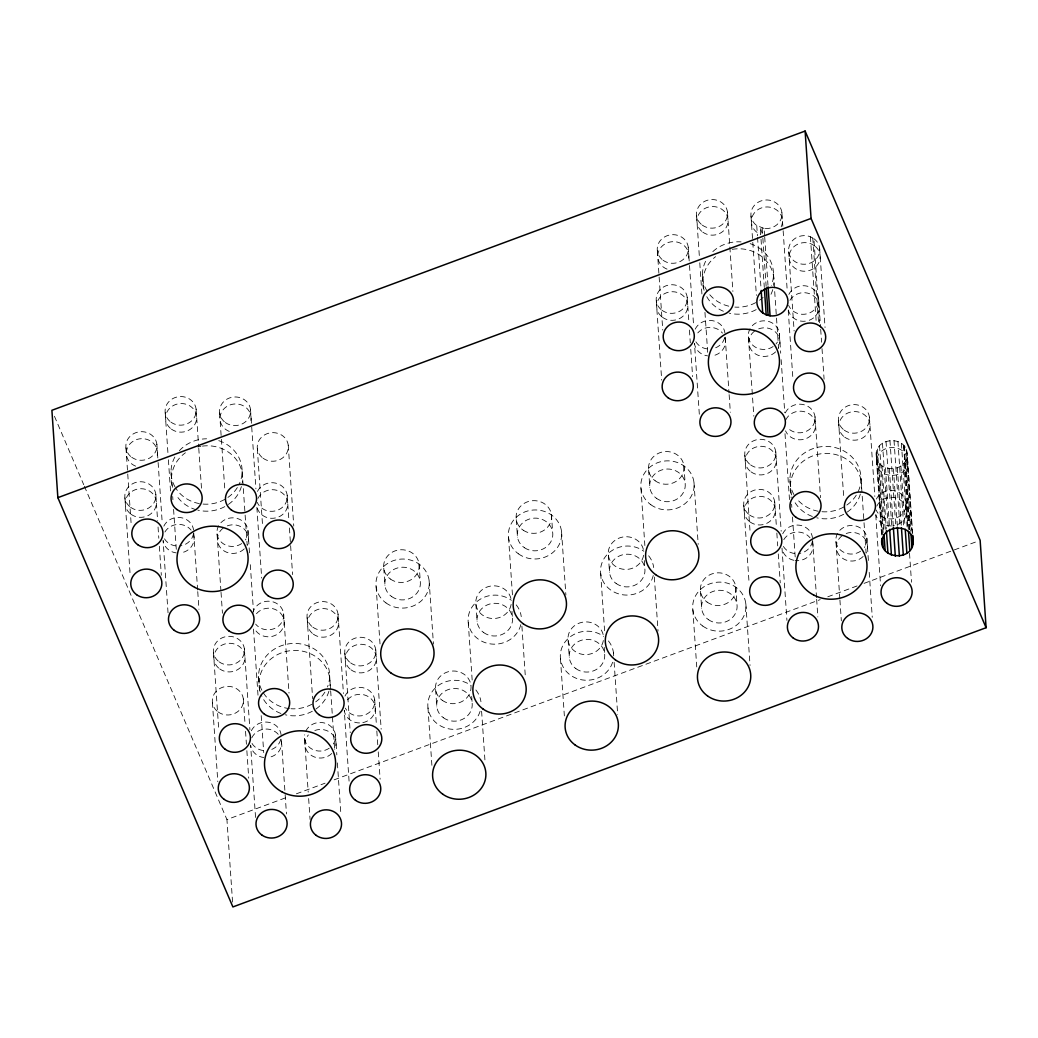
<?xml version="1.0" encoding="UTF-8"?>
<svg xmlns="http://www.w3.org/2000/svg" width="1038" height="1038" viewBox="0 0 1038 1038"><rect width="100%" height="100%" fill="white"/><g stroke="black" fill="none" stroke-linecap="round" stroke-linejoin="round"><path stroke-width="0.75" stroke-dasharray="5 3.75" d="M881.534 534.064L876.228 456.331C873.957 437.647 905.11 434.753 907.147 452.828L912.674 533.766M912.259 532.676L907.147 452.828M876.228 456.331C878.161 472.679 904.669 472.64 907.069 456.564M232.564 902.087L226.933 819.566L288.836 796.613M296.388 793.823L325.089 783.184M334.145 779.823L820.189 599.627M827.779 596.811L858.024 585.601M864.044 583.369L978.639 540.889M764.111 228.438L756.741 225.544A15.557 14.298 -3.9 0 1 758.35 202.138A15.557 14.298 -3.9 0 1 781.692 211.272A15.557 14.298 -3.9 0 1 764.111 228.438L764.591 235.418M813.883 238.662A15.557 14.298 -3.9 0 1 811.093 262.692A15.557 14.298 -3.9 0 1 788.62 250.456A15.557 14.298 -3.9 0 1 810.406 236.768L813.883 238.662L819.618 322.818M54.443 416.251L83.728 484.707M84.363 486.199L226.933 819.566M762.152 233.433L760.218 227.439L760.685 234.432L757.208 232.538A15.557 14.298 -3.9 0 1 753.964 213.465A15.557 14.298 -3.9 0 1 774.374 208.612A15.557 14.298 -3.9 0 1 781.173 226.829M909.288 529.289L903.553 445.133M906.174 449.207L911.688 530.159M905.94 460.158L910.806 531.456M904.215 445.964L909.95 530.12M903.89 445.652L909.729 531.417M903.851 463.376L908.38 529.86M906.096 502.885L907.77 527.564M909.522 553.28L911.507 582.227M901.399 443.304L907.134 527.46M900.919 465.997L905.006 526.045M897.922 441.41L903.774 527.174M897.364 467.84L901.347 526.279M894.016 440.41L899.868 526.175M893.42 468.787L897.299 525.604M889.955 440.384L895.807 526.149M889.358 468.748L893.238 525.578M886.024 441.319L891.759 525.475M885.466 467.762L889.553 527.797M882.469 443.161L888.204 527.317M881.989 465.867L886.296 529.121M879.536 445.782L885.271 529.938M879.173 463.195L883.805 531.287M877.434 449L883.169 533.156M877.201 459.951L882.287 534.466M876.306 452.594L881.937 535.154M869.416 417.146L874.826 496.475M875.761 514.991L880.587 585.73M866.86 538.008L868.443 561.078M869.208 572.327L872.27 617.338M861.034 478.765L863.914 521.128M864.031 522.737L866.107 553.28M838.496 420.649L843.803 498.383M819.631 248.186L825.041 327.528M835.94 541.512L839.82 598.342M839.924 599.951L841.351 620.854M818.58 298.256L820.591 327.749M820.695 329.357L821.577 342.216M822.018 348.651L824.094 379.194M812.793 238.065L818.645 323.83M810.406 236.768L816.257 322.533M814.999 416.744L820.526 497.682M812.637 540.409L816.543 597.654M816.647 599.263L817.853 616.935M788.711 251.702L794.122 331.031M781.899 212.505L783.041 229.139M783.145 230.747L787.31 291.847M788.244 310.362L792.954 379.493M789.918 479.491L791.164 497.734M791.605 504.157L791.825 507.374M792.474 517.028L795.212 557.211M779.343 333.367L780.706 353.218M781.147 359.654L784.754 412.709M785 433.676L789.49 499.589M773.518 274.136L776.398 316.499M776.515 318.108L778.591 348.651M764.708 237.027L767.99 285.255M762.164 227.932L762.645 234.925M762.865 238.143L766.148 286.371M775.775 451.854L781.186 531.197M761.023 239.246L764.305 287.474M782.003 548.103L786.934 620.452M756.741 225.544L757.429 235.743M757.545 237.352L761.049 288.798M774.711 501.925L776.398 526.603M776.839 533.026L777.709 545.884M778.266 553.929L780.239 582.863M750.98 216.021L752.667 240.686M752.784 242.295L756.391 295.35M748.424 336.883L753.835 416.212M744.856 455.371L750.163 533.091M727.482 212.102L732.893 291.444M743.805 505.428L749.099 583.161M745.829 603.532L750.046 665.488M725.212 337.168L729.026 393.013M729.13 394.622L730.337 412.307M735.799 587.093L736.993 604.57M702.402 274.849L703.427 289.874M704.958 312.386L707.695 352.583M696.563 215.619L699.353 256.373M699.781 262.796L701.973 294.948M688.259 247.226L689.401 263.86M689.504 265.469L693.566 324.946M699.314 414.214L694.487 343.474A15.557 14.298 -3.9 0 0 707.618 355.891M687.208 297.283L688.882 321.962M689.427 330.006L690.309 342.864M690.75 349.287L692.606 376.625M693.981 482.372L698.198 544.327M700.481 591.232L701.675 608.709M683.951 465.893L685.145 483.371M692.852 609.747L696.745 666.941M657.339 250.729L659.026 275.407M659.13 277.016L662.75 330.071M656.288 300.799L661.686 380.129M648.62 469.903L649.801 487.38M654.342 577.076L658.027 631.091M640.978 488.379L644.87 545.573M644.313 560.546L644.845 568.487M608.333 555.148L609.527 572.626M613.471 652.72L613.679 655.899M614.12 662.244L617.688 714.676M600.691 573.56L604.583 630.754M604.207 647.362L604.635 653.719M561.545 531.469L565.879 595.008M568.11 640.251L569.304 657.729M551.425 514.342L552.618 531.806M560.468 658.728L564.361 715.922M516.275 519.662L517.469 537.139M521.906 626.174L525.371 677.01M508.542 537.476L512.551 596.253M511.994 611.291L512.422 617.649M475.897 604.181L477.091 621.658M481.606 711.264L485.07 762.1M468.255 622.657L472.264 681.434M471.693 696.407L472.134 702.765M429.109 580.566L433.443 644.105M435.623 689.427L436.803 706.904M419.08 564.023L420.273 581.501M427.98 707.942L431.99 766.719M383.762 568.162L384.942 585.64M376.106 586.574L380.116 645.351M375.769 649.827L381.167 729.169M374.705 699.897L376.392 724.563M376.82 730.999L377.806 745.466M378.247 751.901L380.116 779.227M344.85 653.343L350.247 732.672M338.038 614.146L343.435 693.475M349.079 781.134L344.266 710.394A15.557 14.298 -3.9 0 0 360.095 722.941M335.482 735.008L336.831 754.86M337.376 762.904L340.775 812.741M329.643 675.777L330.564 689.193M330.668 690.802L334.833 751.888M307.118 617.649L312.633 698.6M288.253 445.198L293.767 526.097M304.562 738.524L308.208 792.137M308.649 798.559L310.077 819.462M287.189 495.256L288.875 519.934M289.42 527.966L290.51 544.042M290.627 545.651L292.599 574.598M283.621 613.743L289.018 693.086M281.532 741.599L285.048 793.045M285.152 794.654L286.462 813.948M257.333 448.701L262.627 526.37M250.521 409.517L255.919 488.846M256.853 507.361L261.68 578.101M258.527 676.491L259.669 693.125M261.2 715.636L263.717 752.615M247.965 530.379L249.535 553.449M250.301 564.698L253.48 611.317M253.506 629.067L258.099 696.589M242.126 471.135L245.02 513.499M245.124 515.108L247.213 545.651M244.384 648.867L249.911 729.805M255.556 817.451L250.612 745.102A15.557 14.298 -3.9 0 0 263.743 757.519M243.333 698.924L244.981 723.201M245.539 731.284L246.421 744.233M246.862 750.708L248.731 778.215M219.602 413.02L221.276 437.699M221.392 439.308L224.896 490.74M217.046 533.882L220.912 590.713M221.029 592.322L222.456 613.224M213.465 652.37L218.771 730.103M196.104 409.115L198.66 446.651M198.764 448.26L201.502 488.444M212.414 702.441L217.811 781.718M193.73 532.766L197.635 590.012M197.752 591.621L198.959 609.306M171.011 471.849L172.152 488.496M172.697 496.527L172.918 499.745M173.58 509.386L176.421 551.191M165.185 412.618L167.961 453.372M168.403 459.795L170.595 491.96M156.868 444.225L158.01 460.859M158.113 462.468L162.278 523.567M168.039 612.822L163.096 540.474A15.557 14.298 -3.9 0 0 176.226 552.891M155.817 494.296L157.607 520.57M158.048 527.006L158.814 538.255M159.359 546.299L161.331 575.234M125.948 447.741L127.635 472.407M127.739 474.016L131.255 525.462M124.897 497.799L130.191 575.532M480.114 711.277A26.677 24.523 -3.9 0 1 443.888 727.456A26.677 24.523 -3.9 0 1 431.587 692.489A26.677 24.523 -3.9 0 1 471.031 685.43M475.871 689.985A26.677 24.523 -3.9 0 1 480.957 701.727M653.239 575.532A26.677 24.523 -3.9 0 1 617.584 593.541A26.677 24.523 -3.9 0 1 604.064 558.587A26.677 24.523 -3.9 0 1 643.832 551.217M648.659 555.784A26.677 24.523 -3.9 0 1 653.693 567.552M643.586 555.278A17.789 16.349 -3.9 0 1 616.222 566.839A17.789 16.349 -3.9 0 1 616.676 539.254A17.789 16.349 -3.9 0 1 643.651 551.009M520.804 624.629A26.677 24.523 -3.9 0 1 485.148 642.639A26.677 24.523 -3.9 0 1 471.628 607.684A26.677 24.523 -3.9 0 1 511.397 600.314M516.223 604.882A26.677 24.523 -3.9 0 1 521.258 616.65M511.137 604.44A17.789 16.349 -3.9 0 1 483.721 615.897A17.789 16.349 -3.9 0 1 484.305 588.312A17.789 16.349 -3.9 0 1 511.228 600.172M612.589 662.257A26.677 24.523 -3.9 0 1 576.285 678.307A26.677 24.523 -3.9 0 1 564.14 643.288A26.677 24.523 -3.9 0 1 603.61 636.385M608.437 640.952A26.677 24.523 -3.9 0 1 613.627 655.925M603.35 640.511A17.789 16.349 -3.9 0 1 576.362 652.227A17.789 16.349 -3.9 0 1 575.649 624.915A17.789 16.349 -3.9 0 1 603.208 634.841M791.605 494.931A35.564 32.697 -3.9 0 1 825.197 453.424A35.564 32.697 -3.9 0 1 860.658 492.855M860.294 494.244A35.564 32.697 -3.9 0 1 846.32 512.707M843.712 514.264A35.564 32.697 -3.9 0 1 816.724 517.806M812.326 516.47A35.564 32.697 -3.9 0 1 795.147 502.781M793.927 494.555A35.564 32.697 -3.9 0 1 824.717 446.444A35.564 32.697 -3.9 0 1 857.686 492.635M856.259 495.165A35.564 32.697 -3.9 0 1 796.328 498.175M785.766 419.91A15.557 14.298 -3.9 0 1 809.731 414.201A15.557 14.298 -3.9 0 1 809.251 436.907A15.557 14.298 -3.9 0 1 785.532 430.861M785.286 412.916A15.557 14.298 -3.9 0 1 808.161 406.494A15.557 14.298 -3.9 0 1 810.808 428.253A15.557 14.298 -3.9 0 1 787.025 427.111M846.204 533.493A15.557 14.298 -3.9 0 1 863.097 536.711A15.557 14.298 -3.9 0 1 866.133 552.333M863.149 556.498A15.557 14.298 -3.9 0 1 840.209 556.329A15.557 14.298 -3.9 0 1 842.648 535.336M860.632 551.178A15.557 14.298 -3.9 0 1 836.252 543.146A15.557 14.298 -3.9 0 1 854.183 525.656A15.557 14.298 -3.9 0 1 864.356 547.545M812.391 542.147A15.557 14.298 -3.9 0 1 795.134 560.52M793.811 560.299A15.557 14.298 -3.9 0 1 782.211 549.336M783.807 539.643A15.557 14.298 -3.9 0 1 809.99 537.736M812.365 541.343A15.557 14.298 -3.9 0 1 798.715 553.565M794.654 553.526A15.557 14.298 -3.9 0 1 782.509 544.729M782.73 533.779A15.557 14.298 -3.9 0 1 799.312 525.189A15.557 14.298 -3.9 0 1 812.443 537.606M876.851 506.051A15.557 14.298 -3.9 0 1 903.631 503.015A15.557 14.298 -3.9 0 1 892.836 525.838M891.486 525.929A15.557 14.298 -3.9 0 1 875.864 514.614M876.383 499.057A15.557 14.298 -3.9 0 1 900.335 493.361A15.557 14.298 -3.9 0 1 899.855 516.068A15.557 14.298 -3.9 0 1 876.15 510.008M732.27 249.341A35.564 32.697 -3.9 0 1 773.686 285.398M772.778 289.602A35.564 32.697 -3.9 0 1 770.65 294.987M756.196 309.622A35.564 32.697 -3.9 0 1 729.221 313.165M723.382 311.27A35.564 32.697 -3.9 0 1 706.203 295.635M704.088 290.29A35.564 32.697 -3.9 0 1 715.584 256.671M750.124 243.632A35.564 32.697 -3.9 0 1 771.364 285.333M763.086 297.361A35.564 32.697 -3.9 0 1 759.595 300.229M755.716 302.642A35.564 32.697 -3.9 0 1 734.852 307.105M728.741 306.171A35.564 32.697 -3.9 0 1 708.811 293.533M707.15 291.159A35.564 32.697 -3.9 0 1 707.176 258.449M712.834 251.624A35.564 32.697 -3.9 0 1 741.067 241.88M667.045 269.14A15.557 14.298 -3.9 0 1 659.026 250.392A15.557 14.298 -3.9 0 1 679.514 242.788A15.557 14.298 -3.9 0 1 687.532 261.55M758.687 328.851A15.557 14.298 -3.9 0 1 775.581 332.082A15.557 14.298 -3.9 0 1 778.617 347.704M775.633 351.869A15.557 14.298 -3.9 0 1 752.693 351.7A15.557 14.298 -3.9 0 1 755.132 330.694M773.115 346.549A15.557 14.298 -3.9 0 1 748.645 338.116A15.557 14.298 -3.9 0 1 767.549 321.183A15.557 14.298 -3.9 0 1 776.048 343.928M789.931 300.293A15.557 14.298 -3.9 0 1 815.258 297.413A15.557 14.298 -3.9 0 1 809.264 320.262M805.319 321.196A15.557 14.298 -3.9 0 1 788.348 309.986M788.867 294.429A15.557 14.298 -3.9 0 1 812.819 288.733A15.557 14.298 -3.9 0 1 812.339 311.426A15.557 14.298 -3.9 0 1 788.633 305.38M724.874 337.519A15.557 14.298 -3.9 0 1 711.679 355.917M697.795 332.913A15.557 14.298 -3.9 0 1 722.474 333.094M724.589 337.934A15.557 14.298 -3.9 0 1 715.143 347.99M707.138 348.898A15.557 14.298 -3.9 0 1 694.993 340.101M695.213 329.15A15.557 14.298 -3.9 0 1 711.809 320.56A15.557 14.298 -3.9 0 1 724.926 332.977M227.309 525.851A15.557 14.298 -3.9 0 1 244.19 529.082A15.557 14.298 -3.9 0 1 247.226 544.703M244.241 548.868A15.557 14.298 -3.9 0 1 221.302 548.7A15.557 14.298 -3.9 0 1 223.754 527.693M241.724 543.549A15.557 14.298 -3.9 0 1 217.344 535.517A15.557 14.298 -3.9 0 1 235.276 518.027A15.557 14.298 -3.9 0 1 245.448 539.916M135.654 466.153A15.557 14.298 -3.9 0 1 127.635 447.391A15.557 14.298 -3.9 0 1 148.123 439.801A15.557 14.298 -3.9 0 1 156.141 458.549M202.423 446.106A35.564 32.697 -3.9 0 1 242.295 482.398M241.387 486.601A35.564 32.697 -3.9 0 1 227.426 505.078M224.805 506.635A35.564 32.697 -3.9 0 1 197.83 510.164M196.351 509.788A35.564 32.697 -3.9 0 1 176.239 495.152M172.697 487.302A35.564 32.697 -3.9 0 1 185.413 452.763M197.869 446.989A35.564 32.697 -3.9 0 1 200.879 446.34M218.746 440.644A35.564 32.697 -3.9 0 1 238.779 485.006M237.352 487.536A35.564 32.697 -3.9 0 1 175.772 488.158M175.033 486.926A35.564 32.697 -3.9 0 1 175.785 455.448M179.353 450.739A35.564 32.697 -3.9 0 1 206.588 438.789M257.956 498.422A15.557 14.298 -3.9 0 1 282.608 493.258A15.557 14.298 -3.9 0 1 279.91 516.353A15.557 14.298 -3.9 0 1 256.957 506.985M257.476 491.428A15.557 14.298 -3.9 0 1 281.441 485.732A15.557 14.298 -3.9 0 1 280.961 508.438A15.557 14.298 -3.9 0 1 257.242 502.379M193.483 534.518A15.557 14.298 -3.9 0 1 180.288 552.917M164.899 532.014A15.557 14.298 -3.9 0 1 191.083 530.094M193.47 533.714A15.557 14.298 -3.9 0 1 179.821 545.936M175.759 545.897A15.557 14.298 -3.9 0 1 163.602 537.1M163.835 526.149A15.557 14.298 -3.9 0 1 180.417 517.56A15.557 14.298 -3.9 0 1 193.548 529.977M229.307 431.432A15.557 14.298 -3.9 0 1 221.276 412.67A15.557 14.298 -3.9 0 1 241.763 405.079A15.557 14.298 -3.9 0 1 249.782 423.841M261.861 690.283A35.564 32.697 -3.9 0 1 292.547 643.469A35.564 32.697 -3.9 0 1 327.489 686.974M324.868 692.177A35.564 32.697 -3.9 0 1 315.721 701.857M311.854 704.27A35.564 32.697 -3.9 0 1 290.977 708.746M289.433 708.604A35.564 32.697 -3.9 0 1 263.289 692.8M260.214 691.931A35.564 32.697 -3.9 0 1 293.806 650.437A35.564 32.697 -3.9 0 1 329.267 689.855M328.903 691.243A35.564 32.697 -3.9 0 1 313.645 710.524M312.321 711.264A35.564 32.697 -3.9 0 1 285.346 714.806M280.935 713.469A35.564 32.697 -3.9 0 1 261.148 694.643M281 739.16A15.557 14.298 -3.9 0 1 267.804 757.558M251.819 737.771A15.557 14.298 -3.9 0 1 278.599 734.735M347.561 699.833A15.557 14.298 -3.9 0 1 373.005 701.052A15.557 14.298 -3.9 0 1 362.794 722.63M256.477 613.692A15.557 14.298 -3.9 0 1 280.299 612.913A15.557 14.298 -3.9 0 1 276.731 634.62A15.557 14.298 -3.9 0 1 254.141 627.86M314.825 730.493A15.557 14.298 -3.9 0 1 331.706 733.723A15.557 14.298 -3.9 0 1 334.742 749.332M331.758 753.497A15.557 14.298 -3.9 0 1 310.271 754.639A15.557 14.298 -3.9 0 1 308.338 734.956M252.779 613.523A15.557 14.298 -3.9 0 1 274.382 602.325A15.557 14.298 -3.9 0 1 280.312 624.305A15.557 14.298 -3.9 0 1 255.633 624.123M305.769 731.18A15.557 14.298 -3.9 0 1 328.06 724.433A15.557 14.298 -3.9 0 1 332.173 745.569M329.241 748.19A15.557 14.298 -3.9 0 1 311.984 749.099A15.557 14.298 -3.9 0 1 304.64 734.787M344.992 696.07A15.557 14.298 -3.9 0 1 368.594 690.114A15.557 14.298 -3.9 0 1 369.178 712.548A15.557 14.298 -3.9 0 1 345.304 708.15M280.714 739.575A15.557 14.298 -3.9 0 1 271.268 749.631M263.276 750.539A15.557 14.298 -3.9 0 1 251.663 742.871M251.352 730.778A15.557 14.298 -3.9 0 1 267.934 722.189A15.557 14.298 -3.9 0 1 281.064 734.606M876.786 459.587C873.685 480.529 910.028 480.62 907.627 459.821C905.759 443.68 879.16 443.382 876.786 459.587M814.363 245.656L810.886 243.761A15.557 14.298 -3.9 0 0 789.101 257.45A15.557 14.298 -3.9 0 0 811.56 269.685A15.557 14.298 -3.9 0 0 814.363 245.656M702.778 626.044A26.677 24.523 -3.9 0 0 745.712 609.942A26.677 24.523 -3.9 0 0 709.512 583.94A26.677 24.523 -3.9 0 0 702.778 626.044M650.826 504.715A26.677 24.523 -3.9 0 0 693.838 488.768A26.677 24.523 -3.9 0 0 657.755 462.637A26.677 24.523 -3.9 0 0 650.826 504.715M518.403 553.812A26.677 24.523 -3.9 0 0 561.402 537.866A26.677 24.523 -3.9 0 0 525.319 511.734A26.677 24.523 -3.9 0 0 518.403 553.812M385.967 602.909A26.677 24.523 -3.9 0 0 428.979 586.963A26.677 24.523 -3.9 0 0 392.883 560.831A26.677 24.523 -3.9 0 0 385.967 602.909M708.292 619.569A17.789 16.349 -3.9 0 0 736.928 608.839A17.789 16.349 -3.9 0 0 712.782 591.504A17.789 16.349 -3.9 0 0 708.292 619.569M616.144 583.486A17.789 16.349 -3.9 0 0 644.78 572.755A17.789 16.349 -3.9 0 0 620.633 555.421A17.789 16.349 -3.9 0 0 616.144 583.486M656.379 498.266A17.789 16.349 -3.9 0 0 685.054 487.639A17.789 16.349 -3.9 0 0 660.985 470.214A17.789 16.349 -3.9 0 0 656.379 498.266M655.186 480.789A17.789 16.349 -3.9 0 0 683.86 470.162A17.789 16.349 -3.9 0 0 659.805 452.737A17.789 16.349 -3.9 0 0 655.186 480.789M524.514 547.766A17.789 16.349 -3.9 0 0 552.709 536.075A17.789 16.349 -3.9 0 0 527.888 519.571A17.789 16.349 -3.9 0 0 524.514 547.766M523.334 530.288A17.789 16.349 -3.9 0 0 551.515 518.598A17.789 16.349 -3.9 0 0 526.694 502.107A17.789 16.349 -3.9 0 0 523.334 530.288M483.656 632.544A17.789 16.349 -3.9 0 0 512.331 621.918A17.789 16.349 -3.9 0 0 488.275 604.492A17.789 16.349 -3.9 0 0 483.656 632.544M391.573 596.5A17.789 16.349 -3.9 0 0 420.195 585.769A17.789 16.349 -3.9 0 0 396.062 568.435A17.789 16.349 -3.9 0 0 391.573 596.5M443.434 717.764A17.789 16.349 -3.9 0 0 472.056 707.034A17.789 16.349 -3.9 0 0 447.923 689.699A17.789 16.349 -3.9 0 0 443.434 717.764M575.869 668.615A17.789 16.349 -3.9 0 0 604.544 657.988A17.789 16.349 -3.9 0 0 580.489 640.563A17.789 16.349 -3.9 0 0 575.869 668.615M707.112 602.105A17.789 16.349 -3.9 0 0 735.734 591.362A17.789 16.349 -3.9 0 0 711.601 574.027A17.789 16.349 -3.9 0 0 707.112 602.105M750.033 521.945A15.557 14.298 -3.9 0 0 775.114 512.642A15.557 14.298 -3.9 0 0 754.068 497.41A15.557 14.298 -3.9 0 0 750.033 521.945M749.553 514.965A15.557 14.298 -3.9 0 0 774.633 505.662A15.557 14.298 -3.9 0 0 753.588 490.416A15.557 14.298 -3.9 0 0 749.553 514.965M751.084 471.888A15.557 14.298 -3.9 0 0 776.177 462.585A15.557 14.298 -3.9 0 0 755.119 447.339A15.557 14.298 -3.9 0 0 751.084 471.888M750.604 464.894A15.557 14.298 -3.9 0 0 775.697 455.591A15.557 14.298 -3.9 0 0 754.639 440.346A15.557 14.298 -3.9 0 0 750.604 464.894M844.724 437.167A15.557 14.298 -3.9 0 0 869.818 427.864A15.557 14.298 -3.9 0 0 848.76 412.618A15.557 14.298 -3.9 0 0 844.724 437.167M844.257 430.173A15.557 14.298 -3.9 0 0 869.338 420.883A15.557 14.298 -3.9 0 0 848.293 405.637A15.557 14.298 -3.9 0 0 844.257 430.173M662.516 317.317A15.557 14.298 -3.9 0 0 687.597 308.014A15.557 14.298 -3.9 0 0 666.552 292.768A15.557 14.298 -3.9 0 0 662.516 317.317M662.036 310.323A15.557 14.298 -3.9 0 0 687.117 301.02A15.557 14.298 -3.9 0 0 666.072 285.774A15.557 14.298 -3.9 0 0 662.036 310.323M663.087 260.266A15.557 14.298 -3.9 0 0 688.181 250.962A15.557 14.298 -3.9 0 0 667.123 235.717A15.557 14.298 -3.9 0 0 663.087 260.266M702.791 232.136A15.557 14.298 -3.9 0 0 727.885 222.833A15.557 14.298 -3.9 0 0 706.826 207.587A15.557 14.298 -3.9 0 0 702.791 232.136M702.324 225.142A15.557 14.298 -3.9 0 0 727.404 215.839A15.557 14.298 -3.9 0 0 706.359 200.594A15.557 14.298 -3.9 0 0 702.324 225.142M131.125 514.316A15.557 14.298 -3.9 0 0 156.206 505.013A15.557 14.298 -3.9 0 0 135.161 489.767A15.557 14.298 -3.9 0 0 131.125 514.316M130.645 507.323A15.557 14.298 -3.9 0 0 155.739 498.032A15.557 14.298 -3.9 0 0 134.68 482.787A15.557 14.298 -3.9 0 0 130.645 507.323M131.709 457.265A15.557 14.298 -3.9 0 0 156.79 447.962A15.557 14.298 -3.9 0 0 135.744 432.716A15.557 14.298 -3.9 0 0 131.709 457.265M171.413 429.135A15.557 14.298 -3.9 0 0 196.493 419.832A15.557 14.298 -3.9 0 0 175.448 404.586A15.557 14.298 -3.9 0 0 171.413 429.135M170.933 422.142A15.557 14.298 -3.9 0 0 196.026 412.852A15.557 14.298 -3.9 0 0 174.968 397.606A15.557 14.298 -3.9 0 0 170.933 422.142M225.35 422.544A15.557 14.298 -3.9 0 0 250.443 413.241A15.557 14.298 -3.9 0 0 229.385 398.008A15.557 14.298 -3.9 0 0 225.35 422.544M351.078 669.86A15.557 14.298 -3.9 0 0 376.158 660.557A15.557 14.298 -3.9 0 0 355.113 645.312A15.557 14.298 -3.9 0 0 351.078 669.86M219.693 668.887A15.557 14.298 -3.9 0 0 244.786 659.584A15.557 14.298 -3.9 0 0 223.728 644.339A15.557 14.298 -3.9 0 0 219.693 668.887M313.346 634.166A15.557 14.298 -3.9 0 0 338.427 624.876A15.557 14.298 -3.9 0 0 317.381 609.63A15.557 14.298 -3.9 0 0 313.346 634.166M219.226 661.894A15.557 14.298 -3.9 0 0 244.306 652.604A15.557 14.298 -3.9 0 0 223.261 637.358A15.557 14.298 -3.9 0 0 219.226 661.894M350.597 662.867A15.557 14.298 -3.9 0 0 375.678 653.564A15.557 14.298 -3.9 0 0 354.633 638.318A15.557 14.298 -3.9 0 0 350.597 662.867M312.866 627.186A15.557 14.298 -3.9 0 0 337.96 617.882A15.557 14.298 -3.9 0 0 316.901 602.637A15.557 14.298 -3.9 0 0 312.866 627.186M218.162 711.964A15.557 14.298 -3.9 0 0 243.255 702.661A15.557 14.298 -3.9 0 0 222.197 687.415A15.557 14.298 -3.9 0 0 218.162 711.964M263.081 458.225A15.557 14.298 -3.9 0 0 288.162 448.935A15.557 14.298 -3.9 0 0 267.116 433.689A15.557 14.298 -3.9 0 0 263.081 458.225M390.379 579.035A17.789 16.349 -3.9 0 0 419.002 568.292A17.789 16.349 -3.9 0 0 394.868 550.957A17.789 16.349 -3.9 0 0 390.379 579.035M442.24 700.3A17.789 16.349 -3.9 0 0 470.863 689.556A17.789 16.349 -3.9 0 0 446.729 672.222A17.789 16.349 -3.9 0 0 442.24 700.3"/><path stroke-width="1.5" d="M882.183 543.704C879.913 525.02 911.066 522.127 913.103 540.201C915.153 561.714 878.408 560.429 881.859 538.891M805.112 131.06L51.9 410.295L57.856 497.669L232.888 906.94L986.1 627.705L980.144 540.331L805.112 131.06L811.067 218.434L986.1 627.705M57.856 497.669L811.067 218.434M766.174 314.812L770.066 315.812A15.557 14.298 -3.9 0 0 787.647 298.646A15.557 14.298 -3.9 0 0 764.305 289.511A15.557 14.298 -3.9 0 0 762.696 312.918L766.174 314.812L764.422 289.083M912.778 535.374L913.103 540.201M912.48 535.893L913.025 543.938M911.027 534.674L911.896 547.532M908.484 531.469L909.807 550.75M905.227 529.263L906.875 553.371M901.451 527.888L903.32 555.213M897.403 527.213L899.375 556.16M893.342 527.187L895.314 556.121M889.657 529.406L891.421 555.135M886.4 530.729L887.944 553.241M884.026 534.492L885.129 550.568M882.508 537.671L883.169 547.324M768.094 286.864L770.066 315.812M766.252 287.98L768.12 315.305M761.165 290.406L762.696 312.918M819.838 326.036L816.361 324.141A15.557 14.298 -3.9 0 0 794.576 337.83A15.557 14.298 -3.9 0 0 817.049 350.066A15.557 14.298 -3.9 0 0 819.838 326.036M575.091 744.96A26.677 24.523 -3.9 0 0 618.103 729.013A26.677 24.523 -3.9 0 0 582.007 702.882A26.677 24.523 -3.9 0 0 575.091 744.96M442.681 794.135A26.677 24.523 -3.9 0 0 485.615 778.033A26.677 24.523 -3.9 0 0 449.415 752.031A26.677 24.523 -3.9 0 0 442.681 794.135M482.878 708.889A26.677 24.523 -3.9 0 0 525.89 692.943A26.677 24.523 -3.9 0 0 489.793 666.811A26.677 24.523 -3.9 0 0 482.878 708.889M615.313 659.792A26.677 24.523 -3.9 0 0 658.326 643.845A26.677 24.523 -3.9 0 0 622.229 617.714A26.677 24.523 -3.9 0 0 615.313 659.792M655.601 574.611A26.677 24.523 -3.9 0 0 698.6 558.665A26.677 24.523 -3.9 0 0 662.516 532.533A26.677 24.523 -3.9 0 0 655.601 574.611M523.165 623.708A26.677 24.523 -3.9 0 0 566.177 607.762A26.677 24.523 -3.9 0 0 530.081 581.63A26.677 24.523 -3.9 0 0 523.165 623.708M390.729 672.806A26.677 24.523 -3.9 0 0 433.741 656.859A26.677 24.523 -3.9 0 0 397.645 630.728A26.677 24.523 -3.9 0 0 390.729 672.806M707.54 695.94A26.677 24.523 -3.9 0 0 750.487 679.838A26.677 24.523 -3.9 0 0 714.274 653.836A26.677 24.523 -3.9 0 0 707.54 695.94M136.601 594.696A15.557 14.298 -3.9 0 0 161.694 585.406A15.557 14.298 -3.9 0 0 140.636 570.16A15.557 14.298 -3.9 0 0 136.601 594.696M799.364 398.67A15.557 14.298 -3.9 0 0 824.457 389.367A15.557 14.298 -3.9 0 0 803.399 374.121A15.557 14.298 -3.9 0 0 799.364 398.67M708.279 312.516A15.557 14.298 -3.9 0 0 733.36 303.213A15.557 14.298 -3.9 0 0 712.315 287.967A15.557 14.298 -3.9 0 0 708.279 312.516M669.043 347.639A15.557 14.298 -3.9 0 0 694.137 338.336A15.557 14.298 -3.9 0 0 673.091 323.09A15.557 14.298 -3.9 0 0 669.043 347.639M726.12 390.366A35.564 32.697 -3.9 0 0 779.473 361.509A35.564 32.697 -3.9 0 0 726.159 333.717A35.564 32.697 -3.9 0 0 726.12 390.366M760.14 433.78A15.557 14.298 -3.9 0 0 785.221 424.477A15.557 14.298 -3.9 0 0 764.176 409.231A15.557 14.298 -3.9 0 0 760.14 433.78M705.723 433.378A15.557 14.298 -3.9 0 0 730.804 424.075A15.557 14.298 -3.9 0 0 709.758 408.842A15.557 14.298 -3.9 0 0 705.723 433.378M667.992 397.697A15.557 14.298 -3.9 0 0 693.086 388.394A15.557 14.298 -3.9 0 0 672.027 373.148A15.557 14.298 -3.9 0 0 667.992 397.697M850.213 517.547A15.557 14.298 -3.9 0 0 875.294 508.257A15.557 14.298 -3.9 0 0 854.248 493.011A15.557 14.298 -3.9 0 0 850.213 517.547M886.88 603.299A15.557 14.298 -3.9 0 0 911.974 593.996A15.557 14.298 -3.9 0 0 890.915 578.75A15.557 14.298 -3.9 0 0 886.88 603.299M795.796 517.158A15.557 14.298 -3.9 0 0 820.876 507.854A15.557 14.298 -3.9 0 0 799.831 492.609A15.557 14.298 -3.9 0 0 795.796 517.158M756.559 552.268A15.557 14.298 -3.9 0 0 781.653 542.965A15.557 14.298 -3.9 0 0 760.595 527.719A15.557 14.298 -3.9 0 0 756.559 552.268M755.508 602.338A15.557 14.298 -3.9 0 0 780.589 593.035A15.557 14.298 -3.9 0 0 759.544 577.79A15.557 14.298 -3.9 0 0 755.508 602.338M793.24 638.02A15.557 14.298 -3.9 0 0 818.32 628.717A15.557 14.298 -3.9 0 0 797.275 613.471A15.557 14.298 -3.9 0 0 793.24 638.02M847.657 638.422A15.557 14.298 -3.9 0 0 872.737 629.119A15.557 14.298 -3.9 0 0 851.692 613.873A15.557 14.298 -3.9 0 0 847.657 638.422M813.636 595.008A35.564 32.697 -3.9 0 0 866.99 566.138A35.564 32.697 -3.9 0 0 813.675 538.359A35.564 32.697 -3.9 0 0 813.636 595.008M231.305 509.918A15.557 14.298 -3.9 0 0 256.399 500.614A15.557 14.298 -3.9 0 0 235.341 485.369A15.557 14.298 -3.9 0 0 231.305 509.918M176.888 509.515A15.557 14.298 -3.9 0 0 201.982 500.225A15.557 14.298 -3.9 0 0 180.923 484.98A15.557 14.298 -3.9 0 0 176.888 509.515M137.665 544.639A15.557 14.298 -3.9 0 0 162.745 535.336A15.557 14.298 -3.9 0 0 141.7 520.09A15.557 14.298 -3.9 0 0 137.665 544.639M194.729 587.378A35.564 32.697 -3.9 0 0 248.082 558.509A35.564 32.697 -3.9 0 0 194.768 530.729A35.564 32.697 -3.9 0 0 194.729 587.378M267.973 595.669A15.557 14.298 -3.9 0 0 293.066 586.366A15.557 14.298 -3.9 0 0 272.008 571.121A15.557 14.298 -3.9 0 0 267.973 595.669M228.749 630.78A15.557 14.298 -3.9 0 0 253.843 621.49A15.557 14.298 -3.9 0 0 232.784 606.244A15.557 14.298 -3.9 0 0 228.749 630.78M174.332 630.39A15.557 14.298 -3.9 0 0 199.426 621.087A15.557 14.298 -3.9 0 0 178.367 605.842A15.557 14.298 -3.9 0 0 174.332 630.39M264.405 714.157A15.557 14.298 -3.9 0 0 289.498 704.854A15.557 14.298 -3.9 0 0 268.44 689.608A15.557 14.298 -3.9 0 0 264.405 714.157M318.822 714.559A15.557 14.298 -3.9 0 0 343.915 705.256A15.557 14.298 -3.9 0 0 322.857 690.01A15.557 14.298 -3.9 0 0 318.822 714.559M356.553 750.24A15.557 14.298 -3.9 0 0 381.647 740.937A15.557 14.298 -3.9 0 0 360.588 725.692A15.557 14.298 -3.9 0 0 356.553 750.24M225.181 749.267A15.557 14.298 -3.9 0 0 250.262 739.977A15.557 14.298 -3.9 0 0 229.216 724.732A15.557 14.298 -3.9 0 0 225.181 749.267M261.848 835.019A15.557 14.298 -3.9 0 0 286.942 825.716A15.557 14.298 -3.9 0 0 265.884 810.47A15.557 14.298 -3.9 0 0 261.848 835.019M316.266 835.421A15.557 14.298 -3.9 0 0 341.359 826.118A15.557 14.298 -3.9 0 0 320.301 810.873A15.557 14.298 -3.9 0 0 316.266 835.421M355.489 800.298A15.557 14.298 -3.9 0 0 380.583 791.008A15.557 14.298 -3.9 0 0 359.524 775.762A15.557 14.298 -3.9 0 0 355.489 800.298M224.117 799.338A15.557 14.298 -3.9 0 0 249.211 790.035A15.557 14.298 -3.9 0 0 228.152 774.789A15.557 14.298 -3.9 0 0 224.117 799.338M282.245 792.007A35.564 32.697 -3.9 0 0 335.598 763.151A35.564 32.697 -3.9 0 0 282.284 735.358A35.564 32.697 -3.9 0 0 282.245 792.007M269.037 545.599A15.557 14.298 -3.9 0 0 294.13 536.309A15.557 14.298 -3.9 0 0 273.072 521.063A15.557 14.298 -3.9 0 0 269.037 545.599"/></g></svg>
